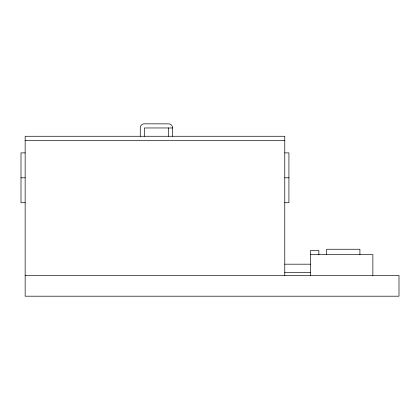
<?xml version="1.0" encoding="UTF-8"?>
<svg xmlns="http://www.w3.org/2000/svg" width="420" height="420" viewBox="0 0 420 420"><rect width="100%" height="100%" fill="white"/><g stroke="black" fill="none" stroke-linecap="round" stroke-linejoin="round"><path stroke-width="0.63" d="M172.615 136.269L172.599 127.612A4.153 4.153 0 0 0 169.192 123.874L143.939 123.832A4.153 4.153 0 0 0 140.291 127.339L140.243 136.269M172.615 127.964L144.396 127.964L144.396 136.269M25.153 140.422L284.77 140.422M25.153 152.885L21 152.885L21 202.729L25.153 202.729M284.77 152.885L288.923 152.885L288.923 202.729L284.77 202.729M21 177.807L25.153 177.807M284.77 177.807L288.923 177.807M310.548 254.651L372.86 254.651L372.86 275.425M284.77 264.185L310.548 264.185M284.77 272.491L310.548 272.491M25.153 275.425L399 275.425L399 296.195L25.153 296.195L25.153 136.269L284.77 136.269L284.77 275.425M359.919 254.651L359.919 249.254L326.692 249.254L326.692 254.651M318.859 254.651L318.859 250.499L310.548 250.499L310.548 275.425M168.462 127.964L168.462 136.269"/></g></svg>
